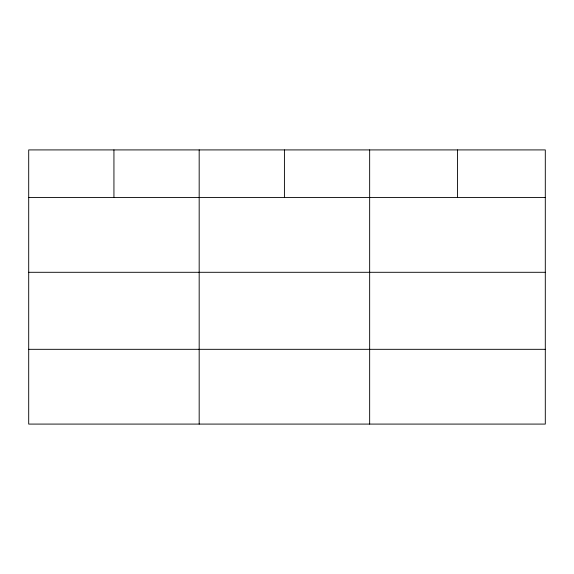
<?xml version="1.0" encoding="UTF-8"?>
<svg xmlns="http://www.w3.org/2000/svg" width="574" height="574" viewBox="0 0 574 574"><rect width="100%" height="100%" fill="white"/><g stroke="black" fill="none" stroke-linecap="round" stroke-linejoin="round"><path stroke-width="0.86" d="M545.3 272.298L545.3 149.914L28.7 149.914L28.7 424.086L545.3 424.086L545.3 272.298L28.7 272.298M28.7 197.535L545.3 197.535M28.7 349.322L545.3 349.322M457.478 149.914L457.478 197.535M369.656 149.914L369.656 424.086M284.417 149.914L284.417 197.535M199.178 149.914L199.178 424.086M113.939 149.914L113.939 197.535"/></g></svg>
